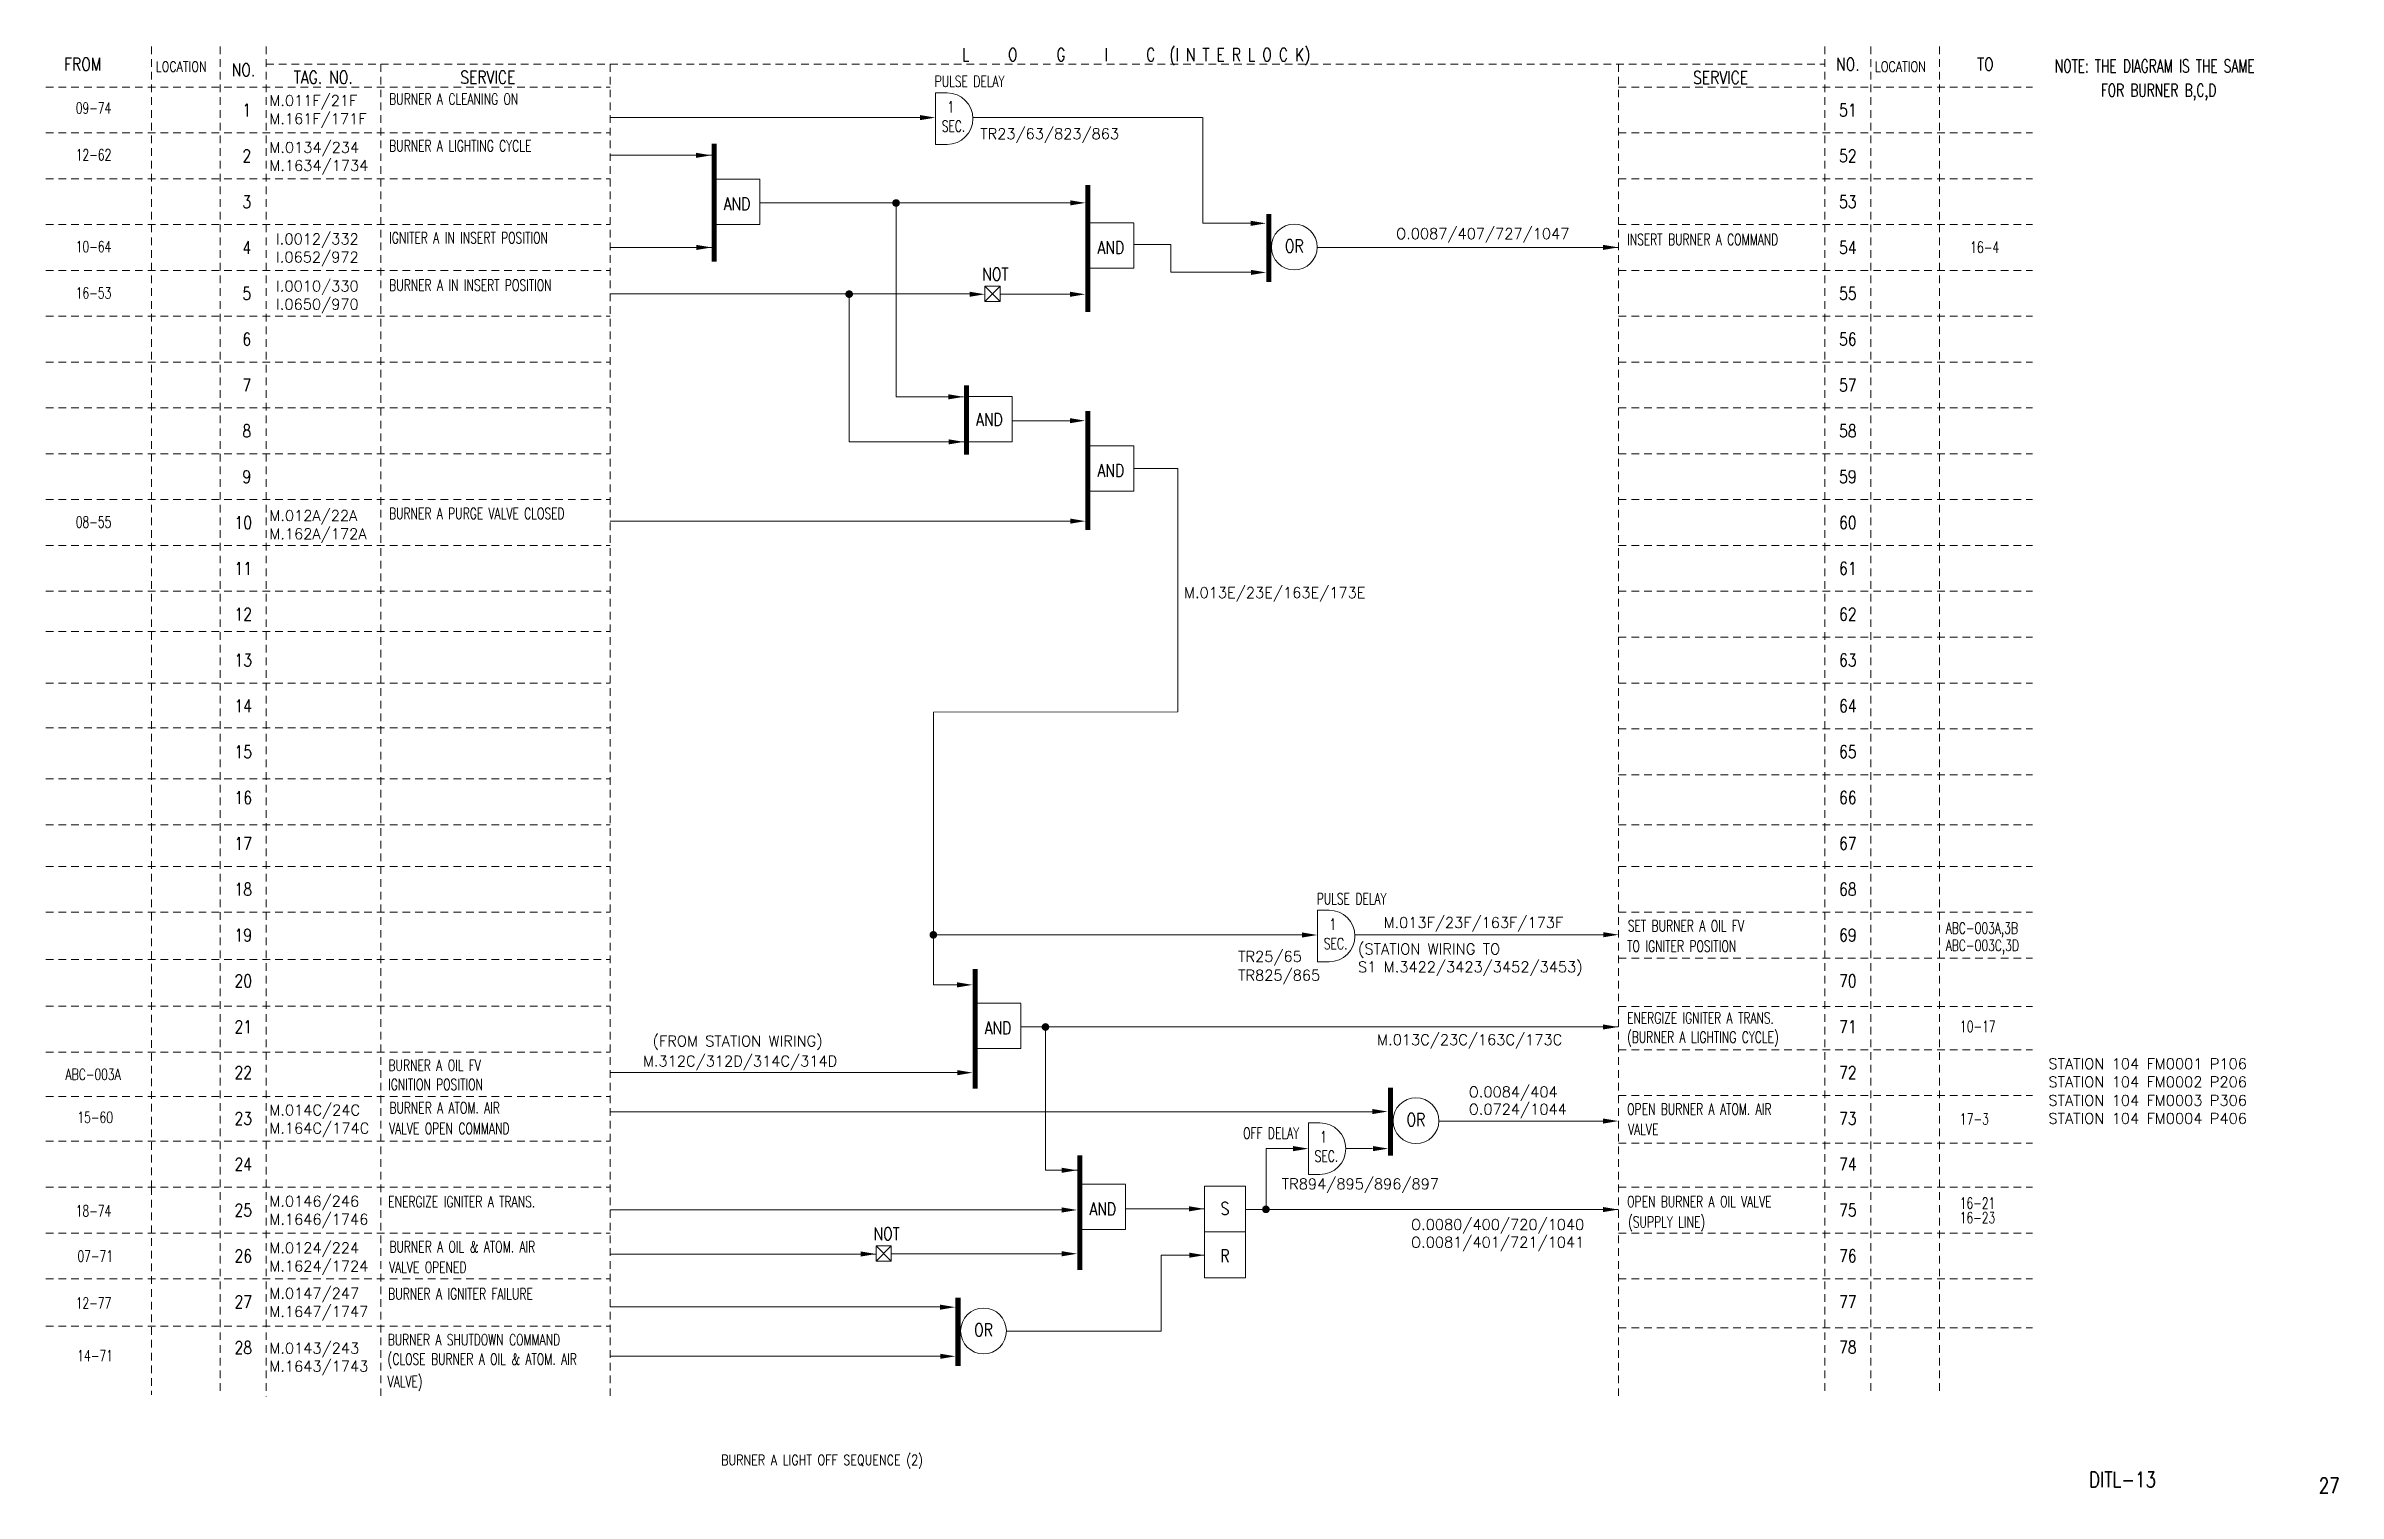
# Model space of a CAD drawing. Extents: x 2 to 452, y -309 to -25.
import ezdxf
from ezdxf.enums import TextEntityAlignment as Align

# ---------------------------------------------------------------- set-up
doc = ezdxf.new("R2010")
doc.units = 0
doc.linetypes.add('HIDDEN', pattern=[4, 1.5, -1, 1.5])
for name, color, linetype, lineweight in [('CON', 4, 'Continuous', 0), ('DCS', 7, 'Continuous', 0), ('HID', 2, 'HIDDEN', 0), ('TXT1', 3, 'Continuous', 0)]:
    doc.layers.add(name, color=color, linetype=linetype, lineweight=lineweight)
doc.styles.add('ROMANS', font='romans', dxfattribs={"width": 0.8})
doc.styles.get("Standard").update_dxf_attribs({"font": 'ROMANS'})

msp = doc.modelspace()

# ---------------------------------------------------------------- linework, layer by layer
at = {"layer": 'CON', "color": 4}
for p, q in [((177.13, -34.2), (177.13, -44.34)), ((177.13, -34.2), (179.38, -34.2)), ((175.26, -39.02), (113.28, -39.02)), ((229.55, -39.02), (184.43, -39.02)), ((229.56, -59.78), (229.56, -39.02)), ((177.13, -44.34), (179.38, -44.34)), ((240.13, -59.78), (229.56, -59.78)), ((179.13, -272.6), (113.22, -272.6))]:
    msp.add_line(p, q, dxfattribs=at)
at = {"layer": 'CON'}
for p, q in [((113.16, -46.47), (133.11, -46.47)), ((133.65, -51.15), (142.65, -51.15)), ((142.65, -51.16), (142.65, -60.04)), ((142.71, -55.8), (204.87, -55.8)), ((169.36, -55.83), (169.36, -93.89)), ((142.65, -60.04), (133.65, -60.04)), ((207.03, -59.75), (216.03, -59.75)), ((216.03, -59.76), (216.03, -68.65)), ((113.21, -64.56), (133.17, -64.56)), ((216.04, -64.01), (223.3, -64.01)), ((223.3, -64.01), (223.3, -69.42)), ((311.15, -64.55), (252.04, -64.55)), ((216.03, -68.65), (207.03, -68.65)), ((223.3, -69.42), (240.43, -69.42)), ((113.25, -73.69), (185.28, -73.69)), ((160.17, -102.73), (160.17, -73.72)), ((186.79, -72.19), (189.79, -75.19)), ((189.79, -72.19), (186.79, -75.19)), ((186.79, -72.19), (189.79, -72.19)), ((186.79, -75.19), (186.79, -72.19)), ((189.79, -75.19), (186.79, -75.19)), ((189.76, -73.75), (204.63, -73.75)), ((189.79, -72.19), (189.79, -75.19)), ((182.63, -93.89), (169.36, -93.89)), ((183.19, -93.8), (192.19, -93.8)), ((192.19, -93.81), (192.19, -102.7)), ((204.55, -98.58), (192.11, -98.58)), ((182.69, -102.73), (160.17, -102.73)), ((192.19, -102.7), (183.19, -102.7)), ((207.03, -103.5), (216.03, -103.5)), ((216.03, -103.5), (216.03, -112.39)), ((216.07, -107.99), (224.71, -107.99)), ((224.71, -107.99), (224.71, -155.77)), ((216.03, -112.39), (207.03, -112.39)), ((113.23, -118.3), (204.94, -118.3)), ((224.71, -155.77), (176.71, -155.78)), ((176.71, -155.78), (176.71, -209.35)), ((252.13, -194.7), (252.13, -204.83)), ((252.13, -194.7), (254.38, -194.7)), ((250.6, -199.51), (176.71, -199.51)), ((309.35, -199.51), (259.44, -199.51)), ((252.13, -204.83), (254.38, -204.83)), ((182.36, -209.35), (176.71, -209.35)), ((184.88, -212.97), (193.88, -212.97)), ((193.88, -212.98), (193.88, -221.86)), ((311.15, -217.62), (193.88, -217.62)), ((198.69, -245.76), (198.69, -217.62)), ((193.88, -221.86), (184.88, -221.86)), ((113.23, -226.59), (182.46, -226.59)), ((262.88, -234.26), (113.22, -234.26)), ((250.32, -236.44), (250.32, -246.58)), ((250.32, -236.44), (252.58, -236.44)), ((310.46, -236.09), (275.93, -236.09)), ((242, -241.51), (242, -253.47)), ((247.32, -241.51), (242.04, -241.51)), ((257.64, -241.51), (262.93, -241.51)), ((204.91, -245.76), (198.69, -245.76)), ((250.32, -246.58), (252.58, -246.58)), ((205.44, -248.51), (214.44, -248.51)), ((214.44, -248.52), (214.44, -257.4)), ((229.94, -248.85), (229.94, -266.85)), ((237.94, -248.85), (229.94, -248.85)), ((237.94, -266.85), (237.94, -248.85)), ((113.22, -253.55), (203.18, -253.55)), ((229.9, -253.33), (214.48, -253.33)), ((311.17, -253.47), (237.94, -253.47)), ((165.44, -260.61), (168.44, -263.61)), ((168.44, -260.61), (165.44, -263.61)), ((165.44, -260.61), (168.44, -260.61)), ((165.44, -263.61), (165.44, -260.61)), ((168.44, -260.61), (168.44, -263.61)), ((214.44, -257.4), (205.44, -257.4)), ((229.94, -257.85), (237.94, -257.85)), ((113.22, -262.2), (165.42, -262.2)), ((168.44, -263.61), (165.44, -263.61)), ((168.43, -262.15), (203.16, -262.15)), ((229.81, -262.43), (221.38, -262.43)), ((221.38, -262.43), (221.38, -277.37)), ((237.94, -266.85), (229.94, -266.85)), ((221.38, -277.37), (191.04, -277.37)), ((179.42, -282.24), (113.22, -282.24))]:
    msp.add_line(p, q, dxfattribs=at)
at = {"layer": 'CON', "const_width": 1}
for points in [[(133.65, -44.15, 1, 1, 0), (133.65, -67.35, 1, 1, 0)], [(207.03, -52.32, 1, 1, 0), (207.03, -77.26, 1, 1, 0)], [(183.19, -91.63, 1, 1, 0), (183.19, -105.24, 1, 1, 0)], [(207.03, -96.66, 1, 1, 0), (207.03, -120.01, 1, 1, 0)], [(184.88, -206.21, 1, 1, 0), (184.88, -229.75, 1, 1, 0)], [(205.44, -242.83, 1, 1, 0), (205.44, -265.33, 1, 1, 0)]]:
    msp.add_lwpolyline(points, format="xyseb", dxfattribs=at)
at = {"layer": 'CON', "const_width": 0.75}
for points in [[(168.99, -55.83, 0.75, 0.75, 1), (169.74, -55.83, 0.75, 0.75, 1)], [(159.79, -73.72, 0.75, 0.75, 1), (160.54, -73.72, 0.75, 0.75, 1)], [(176.32, -199.53, 0.75, 0.75, 1), (177.07, -199.53, 0.75, 0.75, 1)], [(198.32, -217.62, 0.75, 0.75, 1), (199.07, -217.62, 0.75, 0.75, 1)], [(241.61, -253.43, 0.75, 0.75, 1), (242.36, -253.43, 0.75, 0.75, 1)]]:
    msp.add_lwpolyline(points, format="xyseb", close=True, dxfattribs=at)
at = {"layer": 'CON', "color": 4, "const_width": 1}
for points in [[(242.53, -57.98, 1, 1, 0), (242.53, -71.37, 1, 1, 0)], [(266.41, -229.52, 1, 1, 0), (266.41, -242.91, 1, 1, 0)], [(181.53, -270.8, 1, 1, 0), (181.53, -284.19, 1, 1, 0)]]:
    msp.add_lwpolyline(points, format="xyseb", dxfattribs=at)
at = {"layer": 'CON', "color": 4}
for centre in [(247.54, -64.48), (271.43, -236.03), (186.54, -277.31)]:
    msp.add_circle(centre, 4.5, dxfattribs=at)
msp.add_arc((179.38, -39.27), 5.07, 270, 90, dxfattribs=at)
at = {"layer": 'CON'}
for centre in [(254.38, -199.76), (252.58, -241.51)]:
    msp.add_arc(centre, 5.07, 270, 90, dxfattribs=at)
at = {"layer": 'CON', "color": 4}
for points in [[(174.08, -38.56), (174.08, -39.56), (177.08, -39.06)], [(239, -59.32), (239, -60.32), (242, -59.82)], [(239.04, -68.96), (239.04, -69.96), (242.04, -69.46)], [(262.88, -233.73), (262.88, -234.73), (265.88, -234.23)], [(263.01, -241), (263.01, -242), (266.01, -241.5)], [(178, -272.14), (178, -273.14), (181, -272.64)], [(178.04, -281.79), (178.04, -282.79), (181.04, -282.29)]]:
    msp.add_solid(points, dxfattribs=at)
at = {"layer": 'CON'}
for points in [[(130.11, -45.97), (130.11, -46.97), (133.11, -46.47)], [(203.55, -55.3), (203.55, -56.3), (206.55, -55.8)], [(130.17, -64.06), (130.17, -65.06), (133.17, -64.56)], [(308.15, -64.05), (308.15, -65.05), (311.15, -64.55)], [(183.79, -73.25), (183.79, -74.25), (186.79, -73.75)], [(203.53, -73.25), (203.53, -74.25), (206.53, -73.75)], [(179.63, -93.39), (179.63, -94.39), (182.63, -93.89)], [(203.49, -98.08), (203.49, -99.08), (206.49, -98.58)], [(179.69, -102.23), (179.69, -103.23), (182.69, -102.73)], [(203.55, -117.8), (203.55, -118.8), (206.55, -118.3)], [(249.09, -199.06), (249.09, -200.06), (252.09, -199.56)], [(308.22, -199.01), (308.22, -200.01), (311.22, -199.51)], [(181.36, -208.85), (181.36, -209.85), (184.36, -209.35)], [(308.15, -217.12), (308.15, -218.12), (311.15, -217.62)], [(181.4, -226.09), (181.4, -227.09), (184.4, -226.59)], [(308.17, -235.59), (308.17, -236.59), (311.17, -236.09)], [(247.32, -241.01), (247.32, -242.01), (250.32, -241.51)], [(201.91, -245.26), (201.91, -246.26), (204.91, -245.76)], [(201.91, -253.05), (201.91, -254.05), (204.91, -253.55)], [(226.9, -252.83), (226.9, -253.83), (229.9, -253.33)], [(308.17, -252.97), (308.17, -253.97), (311.17, -253.47)], [(162.42, -261.7), (162.42, -262.7), (165.42, -262.2)], [(201.91, -261.65), (201.91, -262.65), (204.91, -262.15)], [(226.94, -261.93), (226.94, -262.93), (229.94, -262.43)]]:
    msp.add_solid(points, dxfattribs=at)
at = {"layer": 'HID'}
for p, q in [((23.22, -25.08), (23.22, -195.24)), ((36.72, -25.08), (36.72, -290.03)), ((45.72, -25.08), (45.72, -290.18)), ((351.72, -25.08), (351.72, -289.94)), ((360.72, -25.08), (360.72, -290.06)), ((374.22, -25.08), (374.22, -105.08)), ((45.72, -28.58), (351.72, -28.58)), ((68.22, -28.58), (68.22, -290.03)), ((113.22, -28.58), (113.22, -290.03)), ((311.22, -28.58), (311.22, -290.06)), ((2.47, -33.08), (113.22, -33.08)), ((311.22, -33.08), (392.47, -33.08)), ((2.47, -42.08), (113.22, -42.08)), ((311.22, -42.08), (392.47, -42.08)), ((2.47, -51.08), (113.22, -51.08)), ((311.22, -51.08), (392.47, -51.08)), ((2.47, -60.08), (113.22, -60.08)), ((311.22, -60.08), (392.47, -60.08)), ((2.47, -69.08), (113.22, -69.08)), ((311.22, -69.08), (392.47, -69.08)), ((2.47, -78.08), (113.22, -78.08)), ((311.22, -78.08), (392.47, -78.08)), ((2.47, -87.08), (113.22, -87.08)), ((311.22, -87.08), (392.47, -87.08)), ((2.47, -96.08), (113.22, -96.08)), ((311.22, -96.08), (392.47, -96.08)), ((2.47, -105.08), (113.22, -105.08)), ((311.22, -105.08), (392.47, -105.08)), ((374.22, -105.08), (374.22, -289.82)), ((2.47, -114.08), (113.22, -114.08)), ((311.22, -114.08), (392.47, -114.08)), ((2.47, -123.08), (113.22, -123.08)), ((311.22, -123.08), (392.47, -123.08)), ((2.47, -132.08), (113.22, -132.08)), ((311.22, -132.08), (392.47, -132.08)), ((2.47, -139.95), (113.22, -139.95)), ((311.22, -141.08), (392.47, -141.08)), ((2.47, -150.08), (113.22, -150.08)), ((311.22, -150.08), (392.47, -150.08)), ((2.47, -158.91), (113.22, -158.91)), ((311.22, -159.08), (392.47, -159.08)), ((2.47, -168.91), (113.22, -168.91)), ((311.22, -168.08), (392.47, -168.08)), ((2.47, -177.91), (113.22, -177.91)), ((311.22, -177.96), (392.47, -177.96)), ((2.47, -186.08), (113.22, -186.08)), ((311.22, -186.08), (392.47, -186.08)), ((2.47, -195.08), (113.22, -195.08)), ((23.22, -195.24), (23.22, -249.08)), ((311.22, -195.08), (392.47, -195.08)), ((2.47, -204.34), (113.22, -204.34)), ((311.22, -204.08), (392.47, -204.08)), ((2.47, -213.54), (113.22, -213.54)), ((311.22, -213.59), (392.47, -213.59)), ((2.47, -222.59), (113.22, -222.59)), ((311.22, -222.08), (392.47, -222.08)), ((2.47, -231.28), (113.22, -231.28)), ((311.22, -231.08), (392.47, -231.08)), ((2.47, -240.05), (113.22, -240.05)), ((311.22, -240.45), (392.47, -240.45)), ((2.47, -249.08), (113.22, -249.08)), ((23.22, -249.08), (23.22, -289.87)), ((311.22, -249.08), (392.47, -249.08)), ((2.47, -258.08), (113.22, -258.08)), ((311.22, -258.08), (392.47, -258.08)), ((2.47, -267.08), (113.22, -267.08)), ((311.22, -267.08), (392.47, -267.08)), ((2.47, -276.38), (113.22, -276.38)), ((311.22, -276.68), (392.47, -276.68))]:
    msp.add_line(p, q, dxfattribs=at)

# ---------------------------------------------------------------- texts
at = {"layer": 'CON', "style": 'ROMANS'}
for s, height, width, p in [('L     O     G     I     C  (I N T E R L O C K)', 2.5, 0.8, (216.5, -26.88)), ('FROM', 2.5, 0.8, (9.72, -28.58)), ('NO.', 2.5, 0.8, (41.27, -29.7)), ('TAG. NO. ', 2.5, 0.8, (57.62, -31.14)), ('SERVICE', 2.5, 0.8, (89.23, -31.14)), ('SERVICE', 2.5, 0.8, (331.24, -31.18)), ('NO.', 2.5, 0.8, (356.22, -28.58)), ('TO', 2.5, 0.8, (383.22, -28.58)), (' 1', 2.5, 0.8, (41.22, -37.58)), ('51', 2.5, 0.8, (356.22, -37.58)), (' 2', 2.5, 0.8, (41.22, -46.58)), ('52', 2.5, 0.8, (356.22, -46.58)), (' 3', 2.5, 0.8, (41.22, -55.58)), ('AND', 2.5, 0.8, (138.15, -55.99)), ('53', 2.5, 0.8, (356.22, -55.58)), (' 4', 2.5, 0.8, (41.22, -64.58)), ('AND', 2.5, 0.8, (211.53, -64.59)), ('54', 2.5, 0.8, (356.22, -64.58)), ('NOT', 2.5, 0.8, (188.86, -69.81)), (' 5', 2.5, 0.8, (41.22, -73.58)), ('55', 2.5, 0.8, (356.22, -73.58)), (' 6', 2.5, 0.8, (41.22, -82.58)), ('56', 2.5, 0.8, (356.22, -82.58)), (' 7', 2.5, 0.8, (41.22, -91.58)), ('57', 2.5, 0.8, (356.22, -91.58)), ('AND', 2.5, 0.8, (187.69, -98.35)), (' 8', 2.5, 0.8, (41.22, -100.58)), ('58', 2.5, 0.8, (356.22, -100.58)), ('AND', 2.5, 0.8, (211.53, -108.34)), (' 9', 2.5, 0.8, (41.22, -109.58)), ('59', 2.5, 0.8, (356.22, -109.58)), ('10', 2.5, 0.8, (41.22, -118.58)), ('60', 2.5, 0.8, (356.22, -118.58)), ('11', 2.5, 0.8, (41.22, -127.58)), ('61', 2.5, 0.8, (356.22, -127.58)), ('12', 2.5, 0.8, (41.22, -136.58)), ('62', 2.5, 0.8, (356.22, -136.58)), ('13', 2.5, 0.8, (41.22, -145.58)), ('63', 2.5, 0.8, (356.22, -145.58)), ('14', 2.5, 0.8, (41.22, -154.58)), ('64', 2.5, 0.8, (356.22, -154.58)), ('15', 2.5, 0.8, (41.22, -163.58)), ('65', 2.5, 0.8, (356.22, -163.58)), ('16', 2.5, 0.8, (41.22, -172.58)), ('66', 2.5, 0.8, (356.22, -172.58)), ('17', 2.5, 0.8, (41.22, -181.58)), ('67', 2.5, 0.8, (356.22, -181.58)), ('18', 2.5, 0.8, (41.22, -190.58)), ('PULSE DELAY', 2.2, 0.7, (258.81, -192.44)), ('68', 2.5, 0.8, (356.22, -190.58)), ('1', 2.2, 0.7, (255.1, -197.45)), ('19', 2.5, 0.8, (41.22, -199.58)), ('SEC.', 2.2, 0.7, (255.66, -201.25)), ('69', 2.5, 0.8, (356.22, -199.58)), ('20', 2.5, 0.8, (41.22, -208.58)), ('70', 2.5, 0.8, (356.22, -208.58)), ('21', 2.5, 0.8, (41.22, -217.58)), ('AND', 2.5, 0.8, (189.38, -217.81)), ('71', 2.5, 0.8, (356.22, -217.58)), ('22', 2.5, 0.8, (41.22, -226.58)), ('72', 2.5, 0.8, (356.22, -226.58)), ('23', 2.5, 0.8, (41.22, -235.58)), ('1', 2.2, 0.7, (253.29, -239.2)), ('73', 2.5, 0.8, (356.22, -235.58)), ('SEC.', 2.2, 0.7, (253.85, -243)), ('24', 2.5, 0.8, (41.22, -244.58)), ('74', 2.5, 0.8, (356.22, -244.58)), ('25', 2.5, 0.8, (41.22, -253.58)), ('AND', 2.5, 0.8, (209.94, -253.35)), ('S', 2.5, 0.8, (233.94, -253.27)), ('75', 2.5, 0.8, (356.22, -253.58)), ('NOT', 2.5, 0.8, (167.51, -258.22)), ('26', 2.5, 0.8, (41.22, -262.58)), ('R', 2.5, 0.8, (233.94, -262.56)), ('76', 2.5, 0.8, (356.22, -262.58)), ('27', 2.5, 0.8, (41.22, -271.58)), ('77', 2.5, 0.8, (356.22, -271.58)), ('28', 2.5, 0.8, (41.22, -280.58)), ('78', 2.5, 0.8, (356.22, -280.49))]:
    msp.add_text(s, height=height, dxfattribs=dict(at, width=width)).set_placement(p, align=Align.MIDDLE)
for s, height, width, p in [('LOCATION', 2, 0.8, (24.03, -30.65)), ('LOCATION', 2, 0.8, (361.53, -30.65)), ('NOTE: THE DIAGRAM IS THE SAME', 2.5, 0.7, (396.84, -30.93)), ('FOR BURNER B,C,D', 2.5, 0.7, (405.88, -35.69))]:
    msp.add_text(s, height=height, dxfattribs=dict(at, width=width)).set_placement(p, align=Align.BOTTOM_LEFT)
at = {"layer": 'CON', "color": 4, "style": 'ROMANS'}
for s, height, width, p in [('PULSE DELAY', 2.2, 0.7, (183.81, -31.95)), ('1', 2.2, 0.7, (180.1, -36.96)), ('SEC.', 2.2, 0.7, (180.65, -40.76)), ('OR', 2.5, 0.8, (247.54, -64.28)), ('OFF DELAY', 2.2, 0.7, (243, -238.46)), ('OR', 2.5, 0.8, (271.43, -235.82)), ('OR', 2.5, 0.8, (186.54, -277.1))]:
    msp.add_text(s, height=height, dxfattribs=dict(at, width=width)).set_placement(p, align=Align.MIDDLE)
at = {"layer": 'CON', "lineweight": 9, "style": 'ROMANS', "width": 0.8}
msp.add_text('BURNER A LIGHT OFF SEQUENCE (2)', height=2, dxfattribs=at).set_placement((135.03, -302.64), align=Align.MIDDLE_LEFT)
for s, p in [('DITL-13', (403.55, -308.9)), ('27', (448.66, -310.06))]:
    msp.add_text(s, height=3, dxfattribs=at).set_placement(p, align=Align.BOTTOM_LEFT)
at = {"layer": 'DCS', "linetype": 'ByBlock'}
for s, p in [('M.011F/21F', (46.34, -36.78)), ('M.161F/171F', (46.34, -40.34)), ('M.0134/234', (46.34, -45.96)), ('TR23/63/823/863', (185.89, -43.29)), ('M.1634/1734', (46.34, -49.52)), ('I.0012/332', (47.68, -63.95)), ('O.0087/407/727/1047', (267.53, -62.9)), ('I.0652/972', (47.68, -67.51)), ('I.0010/330', (47.68, -73.19)), ('I.0650/970', (47.68, -76.75)), ('M.012A/22A', (46.34, -118.27)), ('M.162A/172A', (46.34, -121.84)), ('M.013E/23E/163E/173E', (225.89, -133.39)), ('M.013F/23F/163F/173F', (265.06, -198.16)), ('TR25/65', (236.52, -204.83)), ('(STATION WIRING TO', (260.06, -203.36)), ('TR825/865', (236.52, -208.52)), ('S1 M.3422/3423/3452/3453)', (260.06, -206.88)), ('(FROM STATION WIRING)', (121.57, -221.43)), ('M.013C/23C/163C/173C', (263.8, -221.17)), ('M.312C/312D/314C/314D', (119.67, -225.37)), ('STATION 104 FM0001 P106', (395.59, -225.9)), ('O.0084/404', (281.79, -231.42)), ('STATION 104 FM0002 P206', (395.59, -229.45)), ('M.014C/24C', (46.34, -234.98)), ('O.0724/1044', (281.79, -234.81)), ('STATION 104 FM0003 P306', (395.59, -233.08)), ('M.164C/174C', (46.34, -238.54)), ('STATION 104 FM0004 P406', (395.59, -236.63)), ('TR894/895/896/897', (245.09, -249.49)), ('M.0146/246', (46.34, -252.88)), ('M.1646/1746', (46.34, -256.44)), ('O.0080/400/720/1040', (270.46, -257.47)), ('M.0124/224', (46.34, -262.05)), ('O.0081/401/721/1041', (270.46, -260.93)), ('M.1624/1724', (46.34, -265.61)), ('M.0147/247', (46.34, -270.97)), ('M.1647/1747', (46.34, -274.54)), ('M.0143/243', (46.34, -281.74)), ('M.1643/1743', (46.34, -285.3))]:
    msp.add_text(s, height=2.1, dxfattribs=at).set_placement(p)
at = {"layer": 'TXT1', "style": 'ROMANS', "width": 0.7}
for s, p in [('BURNER A CLEANING ON', (69.87, -35.42)), ('09-74', (8.33, -37.18)), ('BURNER A LIGHTING CYCLE', (69.87, -44.6)), ('12-62', (8.33, -46.36)), ('IGNITER A IN INSERT POSITION', (69.87, -62.66)), ('INSERT BURNER A COMMAND', (312.86, -62.98)), ('10-64', (8.33, -64.4)), ('16-4', (380.24, -64.52)), ('BURNER A IN INSERT POSITION', (69.88, -71.97)), ('16-53', (8.33, -73.5)), ('BURNER A PURGE VALVE CLOSED', (69.84, -116.8)), ('08-55', (8.33, -118.48)), ('SET BURNER A OIL FV', (313, -197.75)), ('ABC-003A,3B', (375.43, -198.2)), ('TO IGNITER POSITION', (312.9, -201.74)), ('ABC-003C,3D', (375.43, -201.59)), ('ENERGIZE IGNITER A TRANS.', (312.87, -215.85)), ('(BURNER A LIGHTING CYCLE)', (312.88, -219.61)), ('10-17', (378.22, -217.52)), ('BURNER A OIL FV', (69.74, -225.14)), ('ABC-003A', (6.34, -226.92)), ('IGNITION POSITION', (69.65, -228.91)), ('BURNER A ATOM. AIR', (69.9, -233.51)), ('OPEN BURNER A ATOM. AIR', (312.9, -233.74)), ('15-60', (8.66, -235.35)), ('VALVE OPEN COMMAND', (69.85, -237.56)), ('VALVE', (313.08, -237.73)), ('17-3', (378.22, -235.68)), ('ENERGIZE IGNITER A TRANS.', (69.68, -251.93)), ('OPEN BURNER A OIL VALVE', (312.9, -251.92)), ('16-21', (378.17, -252.2)), ('18-74', (8.33, -253.74)), ('(SUPPLY LINE)', (313.08, -255.91)), ('16-23', (378.17, -255.06)), ('BURNER A OIL & ATOM. AIR', (69.9, -260.77)), ('07-71', (8.66, -262.61)), ('VALVE OPENED', (69.85, -264.81)), ('BURNER A IGNITER FAILURE', (69.68, -270.03)), ('12-77', (8.33, -271.83)), ('BURNER A SHUTDOWN COMMAND', (69.57, -279.02)), ('14-71', (8.63, -282.16)), ('(CLOSE BURNER A OIL & ATOM. AIR', (69.56, -282.84)), ('VALVE)', (69.56, -287.22))]:
    msp.add_text(s, height=2.2, dxfattribs=at).set_placement(p, align=Align.MIDDLE_LEFT)

doc.saveas('drawing.dxf')
